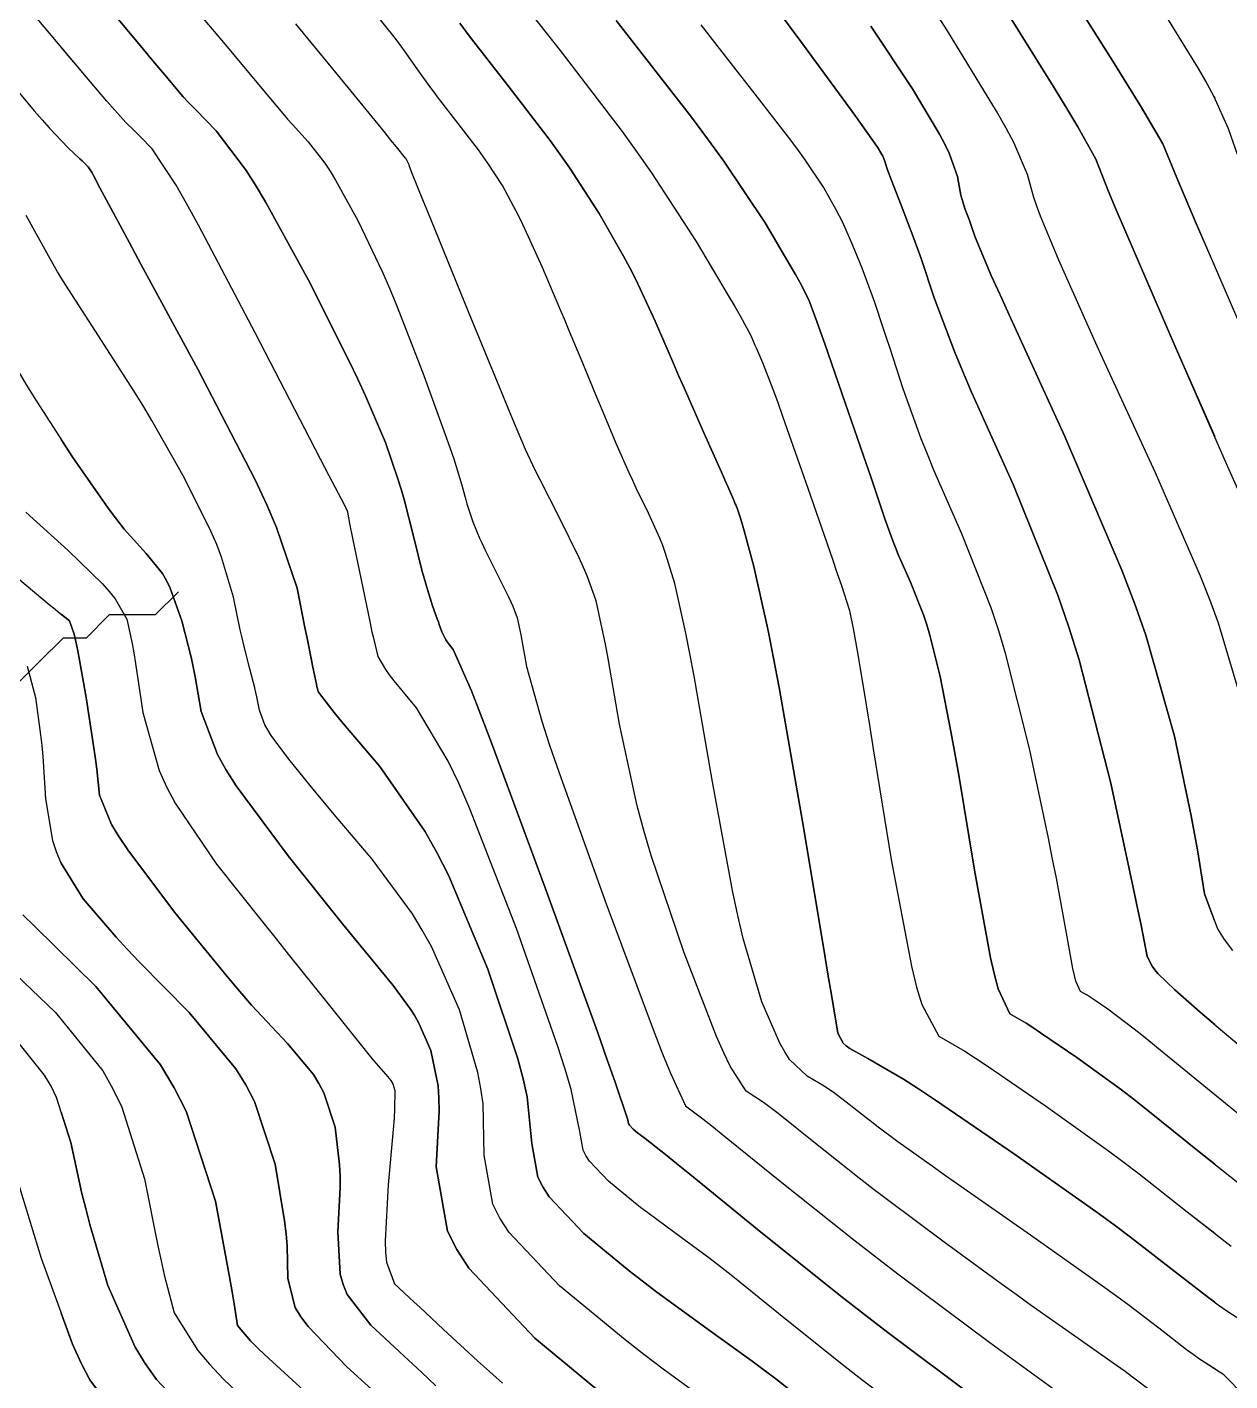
# Model space of a CAD drawing. Header units: metres. Extents: x 837475 to 838479, y 1189012 to 1191015.
# Drawn here: x 837823.4 to 837875.6, y 1189747 to 1189805.7 of the extents above; entities that cross this region are included whole.
import ezdxf

# ---------------------------------------------------------------- set-up
doc = ezdxf.new("R2010")
doc.units = ezdxf.units.M
doc.header["$LTSCALE"] = 0.3
for name, color, linetype in [('COTAS 10', 1, 'Continuous'), ('COTAS INT', 252, 'Continuous'), ('DRENAJE', 5, 'Continuous')]:
    doc.layers.add(name, color=color, linetype=linetype)

msp = doc.modelspace()

# ---------------------------------------------------------------- linework, layer by layer
at = {"layer": 'COTAS 10'}
for points, elevation in [([(837860.357, 1189746.529), (837859.629, 1189747.09), (837858.905, 1189747.653), (837856.325, 1189749.717), (837854.036, 1189751.558), (837853.496, 1189751.982), (837852.996, 1189752.369), (837851.528, 1189753.457), (837850.353, 1189754.313), (837850.039, 1189754.554), (837849.729, 1189754.797), (837848.648, 1189755.686), (837847.818, 1189756.564), (837847.666, 1189756.799), (837847.549, 1189757.031), (837847.406, 1189757.837), (837847.034, 1189759.664), (837846.771, 1189760.538), (837846.439, 1189761.573), (837844.663, 1189766.64), (837842.642, 1189771.823), (837842.155, 1189772.931), (837841.7, 1189773.896), (837840.321, 1189776.199), (837839.355, 1189777.378), (837839.16, 1189777.634), (837838.997, 1189777.86), (837838.67, 1189778.425), (837838.484, 1189779.156), (837838.41, 1189779.488), (837838.326, 1189779.876), (837837.938, 1189781.742), (837837.571, 1189783.549), (837837.442, 1189784.185), (837837.343, 1189784.675), (837837.313, 1189784.764), (837837.299, 1189784.797), (837837.282, 1189784.834), (837837.198, 1189784.996), (837836.544, 1189786.253), (837836.168, 1189786.979), (837835.706, 1189787.869), (837833.335, 1189792.453), (837830.871, 1189797.115), (837830.352, 1189798.056), (837829.903, 1189798.844), (837828.87, 1189800.425), (837828.345, 1189800.96), (837828.217, 1189801.088), (837828.096, 1189801.208), (837827.722, 1189801.57), (837826.9, 1189802.49), (837826.497, 1189802.961), (837826.017, 1189803.526), (837823.653, 1189806.347)], 1760), ([(837842.207, 1189805.864), (837842.614, 1189805.323), (837844.346, 1189803.103), (837846.122, 1189800.784), (837846.557, 1189800.181), (837846.968, 1189799.594), (837848.25, 1189797.619), (837849.302, 1189795.77), (837849.57, 1189795.264), (837849.826, 1189794.76), (837850.664, 1189792.961), (837851.459, 1189791.129), (837851.688, 1189790.605), (837851.921, 1189790.073), (837852.797, 1189788.091), (837853.54, 1189786.417), (837853.69, 1189786.079), (837853.815, 1189785.796), (837854.065, 1189785.227), (837854.145, 1189785.039), (837854.164, 1189784.997), (837854.182, 1189784.958), (837854.232, 1189784.852), (837854.367, 1189784.417), (837854.437, 1189784.17), (837854.522, 1189783.869), (837854.947, 1189782.328), (837855.585, 1189779.478), (837855.804, 1189778.352), (837856.042, 1189777.08), (837857.053, 1189771.272), (837857.977, 1189765.752), (837858.159, 1189764.663), (837858.309, 1189763.764), (837858.585, 1189762.102), (837858.826, 1189761.678), (837858.954, 1189761.56), (837859.108, 1189761.441), (837859.886, 1189761.007), (837861.439, 1189760.106), (837862.082, 1189759.692), (837862.818, 1189759.208), (837866.245, 1189756.866), (837869.765, 1189754.377), (837870.56, 1189753.8), (837871.277, 1189753.272), (837873.216, 1189751.77), (837874.669, 1189750.635), (837875.081, 1189750.338), (837875.495, 1189750.049), (837877.024, 1189749.068)], 1770), ([(837874.923, 1189750.452), (837874.669, 1189750.635), (837873.216, 1189751.77), (837871.277, 1189753.272), (837870.56, 1189753.8), (837869.765, 1189754.377), (837866.245, 1189756.866), (837862.818, 1189759.208), (837862.082, 1189759.692), (837861.439, 1189760.106), (837859.886, 1189761.007), (837859.108, 1189761.441), (837858.954, 1189761.56), (837858.826, 1189761.678), (837858.585, 1189762.102), (837858.309, 1189763.764), (837858.159, 1189764.663), (837857.977, 1189765.752), (837857.053, 1189771.272), (837856.042, 1189777.08), (837855.804, 1189778.352), (837855.585, 1189779.478), (837854.947, 1189782.328), (837854.522, 1189783.869), (837854.437, 1189784.17), (837854.367, 1189784.417), (837854.232, 1189784.852), (837854.182, 1189784.958), (837854.164, 1189784.997), (837854.145, 1189785.039), (837854.065, 1189785.227), (837853.815, 1189785.796), (837853.69, 1189786.079), (837853.54, 1189786.417), (837852.797, 1189788.091), (837851.921, 1189790.073), (837851.688, 1189790.605), (837851.459, 1189791.129), (837850.664, 1189792.961), (837849.826, 1189794.76), (837849.57, 1189795.264), (837849.302, 1189795.77), (837848.25, 1189797.619), (837846.968, 1189799.594), (837846.557, 1189800.181), (837846.122, 1189800.784), (837844.346, 1189803.103), (837842.614, 1189805.323), (837842.207, 1189805.864)], 1770), ([(837874.923, 1189766.937), (837874.479, 1189768.141), (837874.181, 1189770.044), (837874.051, 1189770.746), (837873.9, 1189771.524), (837873.183, 1189774.969), (837871.936, 1189779.357), (837871.451, 1189780.731), (837870.905, 1189782.173), (837868.427, 1189787.955), (837866.083, 1189793.07), (837865.621, 1189794.092), (837865.239, 1189794.943), (837864.538, 1189796.594), (837864.367, 1189797.104), (837864.32, 1189797.237), (837864.274, 1189797.366), (837864.109, 1189797.799), (837863.959, 1189798.266), (837863.922, 1189798.416), (837863.886, 1189798.574), (837863.773, 1189799.221), (837863.413, 1189800.232), (837863.221, 1189800.621), (837862.989, 1189801.057), (837861.822, 1189803.023), (837860.021, 1189805.735)], 1780), ([(837860.021, 1189805.735), (837861.822, 1189803.023), (837862.989, 1189801.057), (837863.221, 1189800.621), (837863.413, 1189800.232), (837863.773, 1189799.221), (837863.886, 1189798.574), (837863.922, 1189798.416), (837863.959, 1189798.266), (837864.109, 1189797.799), (837864.274, 1189797.366), (837864.32, 1189797.237), (837864.367, 1189797.104), (837864.538, 1189796.594), (837865.239, 1189794.943), (837865.621, 1189794.092), (837866.083, 1189793.07), (837868.427, 1189787.955), (837870.905, 1189782.173), (837871.451, 1189780.731), (837871.936, 1189779.357), (837873.183, 1189774.969), (837873.9, 1189771.524), (837874.051, 1189770.746), (837874.181, 1189770.044), (837874.479, 1189768.141), (837875.039, 1189766.624), (837875.334, 1189766.166), (837875.69, 1189765.691)], 1780), ([(837860.357, 1189746.529), (837859.629, 1189747.09), (837858.905, 1189747.653), (837856.325, 1189749.717), (837854.036, 1189751.558), (837853.496, 1189751.982), (837852.996, 1189752.369), (837851.528, 1189753.457), (837850.353, 1189754.313), (837850.039, 1189754.554), (837849.729, 1189754.797), (837848.648, 1189755.686), (837847.818, 1189756.564), (837847.666, 1189756.799), (837847.549, 1189757.031), (837847.406, 1189757.837), (837847.034, 1189759.664), (837846.771, 1189760.538), (837846.439, 1189761.573), (837844.663, 1189766.64), (837842.642, 1189771.823), (837842.155, 1189772.931), (837841.7, 1189773.896), (837840.321, 1189776.199), (837839.355, 1189777.378), (837839.16, 1189777.634), (837838.997, 1189777.86), (837838.67, 1189778.425), (837838.484, 1189779.156), (837838.41, 1189779.488), (837838.326, 1189779.876), (837837.938, 1189781.742), (837837.571, 1189783.549), (837837.442, 1189784.185), (837837.343, 1189784.675), (837837.313, 1189784.764), (837837.299, 1189784.797), (837837.282, 1189784.834), (837837.198, 1189784.996), (837836.544, 1189786.253), (837836.168, 1189786.979), (837835.706, 1189787.869), (837833.335, 1189792.453), (837830.871, 1189797.115), (837830.352, 1189798.056), (837829.903, 1189798.844), (837828.87, 1189800.425), (837828.345, 1189800.96), (837828.217, 1189801.088), (837828.096, 1189801.208), (837827.722, 1189801.57), (837826.9, 1189802.49), (837826.497, 1189802.961), (837826.017, 1189803.526), (837824.923, 1189804.831)], 1760), ([(837823.13, 1189781.749), (837824.405, 1189780.683), (837824.66, 1189780.472), (837824.873, 1189780.297), (837825.291, 1189779.966), (837825.487, 1189779.399), (837825.56, 1189779.074), (837825.641, 1189778.678), (837826.003, 1189776.643), (837826.345, 1189774.469), (837826.413, 1189773.984), (837826.47, 1189773.551), (837826.58, 1189772.411), (837827.1, 1189771.144), (837827.416, 1189770.631), (837827.806, 1189770.047), (837829.833, 1189767.351), (837832.113, 1189764.559), (837832.662, 1189763.914), (837833.176, 1189763.325), (837834.732, 1189761.661), (837835.854, 1189760.312), (837836.094, 1189759.922), (837836.302, 1189759.524), (837836.796, 1189758.027), (837836.993, 1189756.393), (837837.014, 1189755.909), (837837.02, 1189755.412), (837836.919, 1189753.502), (837837.018, 1189751.664), (837837.149, 1189751.212), (837837.327, 1189750.785), (837838.343, 1189749.445), (837839.981, 1189747.941), (837840.549, 1189747.41), (837841.168, 1189746.829)], 1750), ([(837841.168, 1189746.829), (837840.549, 1189747.41), (837839.981, 1189747.941), (837838.343, 1189749.445), (837837.327, 1189750.785), (837837.149, 1189751.212), (837837.018, 1189751.664), (837836.919, 1189753.502), (837837.02, 1189755.412), (837837.014, 1189755.909), (837836.993, 1189756.393), (837836.796, 1189758.027), (837836.302, 1189759.524), (837836.094, 1189759.922), (837835.854, 1189760.312), (837834.732, 1189761.661), (837833.176, 1189763.325), (837832.662, 1189763.914), (837832.113, 1189764.559), (837829.833, 1189767.351), (837827.806, 1189770.047), (837827.416, 1189770.631), (837827.1, 1189771.144), (837826.58, 1189772.411), (837826.47, 1189773.551), (837826.413, 1189773.984), (837826.345, 1189774.469), (837826.003, 1189776.643), (837825.641, 1189778.678), (837825.56, 1189779.074), (837825.487, 1189779.399), (837825.291, 1189779.966), (837824.923, 1189780.257)], 1750), ([(837822.946, 1189756.001), (837824.06, 1189752.355), (837825.414, 1189748.629), (837825.791, 1189747.812), (837826.169, 1189747.088), (837827.545, 1189745.249)], 1740), ([(837827.545, 1189745.249), (837826.169, 1189747.088), (837825.791, 1189747.812), (837825.414, 1189748.629), (837824.923, 1189749.979)], 1740)]:
    msp.add_lwpolyline(points, dxfattribs=dict(at, elevation=elevation))
at = {"layer": 'COTAS INT'}
for points, elevation in [([(837874.923, 1189795.343), (837874.083, 1189797.285), (837873.64, 1189798.319), (837873.28, 1189799.164), (837872.673, 1189800.644), (837871.751, 1189802.219), (837871.192, 1189803.123), (837870.503, 1189804.23), (837866.917, 1189809.919)], 1786), ([(837866.917, 1189809.919), (837870.503, 1189804.23), (837871.192, 1189803.123), (837871.751, 1189802.219), (837872.673, 1189800.644), (837873.28, 1189799.164), (837873.64, 1189798.319), (837874.083, 1189797.285), (837876.378, 1189791.981)], 1786), ([(837874.923, 1189780.304), (837874.722, 1189780.848), (837874.305, 1189781.904), (837872.352, 1189786.384), (837870.308, 1189790.839), (837869.835, 1189791.879), (837869.402, 1189792.836), (837868.173, 1189795.594), (837867.376, 1189797.511), (837867.215, 1189797.938), (837867.081, 1189798.319), (837866.81, 1189799.319), (837866.217, 1189800.703), (837865.878, 1189801.325), (837865.464, 1189802.052), (837863.341, 1189805.542), (837860.812, 1189809.467)], 1782), ([(837875.943, 1189777.006), (837875.084, 1189779.87), (837874.722, 1189780.848), (837874.305, 1189781.904), (837872.352, 1189786.384), (837870.308, 1189790.839), (837869.835, 1189791.879), (837869.402, 1189792.836), (837868.173, 1189795.594), (837867.376, 1189797.511), (837867.215, 1189797.938), (837867.081, 1189798.319), (837866.81, 1189799.319), (837866.217, 1189800.703), (837865.878, 1189801.325), (837865.464, 1189802.052), (837863.341, 1189805.542), (837860.812, 1189809.467)], 1782), ([(837825.077, 1189808.822), (837828.284, 1189804.975), (837828.899, 1189804.238), (837829.397, 1189803.642), (837830.212, 1189802.674), (837830.459, 1189802.422), (837830.6, 1189802.278), (837830.771, 1189802.102), (837831.648, 1189801.2), (837832.918, 1189799.532), (837833.336, 1189798.873), (837833.783, 1189798.129), (837835.639, 1189794.731), (837837.396, 1189791.248), (837837.781, 1189790.449), (837838.121, 1189789.723), (837838.984, 1189787.7), (837839.522, 1189786.124), (837839.659, 1189785.68), (837839.79, 1189785.231), (837840.217, 1189783.583), (837840.578, 1189782.111), (837840.668, 1189781.775), (837840.753, 1189781.469), (837841.021, 1189780.622), (837841.228, 1189780.055), (837841.274, 1189779.927), (837841.315, 1189779.81), (837841.425, 1189779.492), (837841.547, 1189779.231), (837841.597, 1189779.151), (837841.653, 1189779.067), (837841.913, 1189778.733), (837842.709, 1189776.932), (837843.104, 1189775.923), (837843.574, 1189774.692), (837845.901, 1189768.403), (837848.166, 1189762.156), (837848.597, 1189760.952), (837848.942, 1189759.975), (837849.483, 1189758.346), (837849.509, 1189758.197), (837849.531, 1189758.155), (837849.558, 1189758.112), (837849.711, 1189757.951), (837849.909, 1189757.787), (837849.966, 1189757.743), (837850.024, 1189757.698), (837850.24, 1189757.541), (837851.119, 1189756.843), (837851.596, 1189756.458), (837852.173, 1189755.99), (837855.098, 1189753.606), (837858.721, 1189750.709), (837859.737, 1189749.918), (837860.76, 1189749.131), (837864.503, 1189746.326)], 1762), ([(837864.503, 1189746.326), (837860.76, 1189749.131), (837859.737, 1189749.918), (837858.721, 1189750.709), (837855.098, 1189753.606), (837852.173, 1189755.99), (837851.596, 1189756.458), (837851.119, 1189756.843), (837850.24, 1189757.541), (837850.024, 1189757.698), (837849.966, 1189757.743), (837849.909, 1189757.787), (837849.711, 1189757.951), (837849.558, 1189758.112), (837849.531, 1189758.155), (837849.509, 1189758.197), (837849.483, 1189758.346), (837848.942, 1189759.975), (837848.597, 1189760.952), (837848.166, 1189762.156), (837845.901, 1189768.403), (837843.574, 1189774.692), (837843.104, 1189775.923), (837842.709, 1189776.932), (837841.913, 1189778.733), (837841.653, 1189779.067), (837841.597, 1189779.151), (837841.547, 1189779.231), (837841.425, 1189779.492), (837841.315, 1189779.81), (837841.274, 1189779.927), (837841.228, 1189780.055), (837841.021, 1189780.622), (837840.753, 1189781.469), (837840.668, 1189781.775), (837840.578, 1189782.111), (837840.217, 1189783.583), (837839.79, 1189785.231), (837839.659, 1189785.68), (837839.522, 1189786.124), (837838.984, 1189787.7), (837838.121, 1189789.723), (837837.781, 1189790.449), (837837.396, 1189791.248), (837835.639, 1189794.731), (837833.783, 1189798.129), (837833.336, 1189798.873), (837832.918, 1189799.532), (837831.648, 1189801.2), (837830.771, 1189802.102), (837830.6, 1189802.278), (837830.459, 1189802.422), (837830.212, 1189802.674), (837829.397, 1189803.642), (837828.899, 1189804.238), (837828.284, 1189804.975), (837825.077, 1189808.822)], 1762), ([(837874.923, 1189762.481), (837874.674, 1189762.692), (837874.293, 1189763.017), (837873.189, 1189763.981), (837872.464, 1189764.69), (837872.323, 1189764.855), (837872.207, 1189765.005), (837872.001, 1189765.433), (837871.735, 1189766.788), (837871.581, 1189767.523), (837871.393, 1189768.414), (837870.423, 1189772.932), (837869.048, 1189778.281), (837868.603, 1189779.696), (837868.131, 1189781.082), (837866.198, 1189785.851), (837864.386, 1189789.884), (837863.991, 1189790.807), (837863.642, 1189791.645), (837862.765, 1189793.974), (837862.197, 1189795.672), (837862.042, 1189796.113), (837861.888, 1189796.541), (837861.34, 1189797.984), (837860.902, 1189799.1), (837860.817, 1189799.324), (837860.748, 1189799.509), (837860.629, 1189799.87), (837860.569, 1189800.039), (837860.537, 1189800.103), (837860.498, 1189800.176), (837860.304, 1189800.504), (837859.649, 1189801.434), (837859.321, 1189801.887), (837858.929, 1189802.424), (837856.981, 1189805.069), (837854.667, 1189808.194)], 1778), ([(837854.667, 1189808.194), (837856.981, 1189805.069), (837858.929, 1189802.424), (837859.321, 1189801.887), (837859.649, 1189801.434), (837860.304, 1189800.504), (837860.498, 1189800.176), (837860.537, 1189800.103), (837860.569, 1189800.039), (837860.629, 1189799.87), (837860.748, 1189799.509), (837860.817, 1189799.324), (837860.902, 1189799.1), (837861.34, 1189797.984), (837861.888, 1189796.541), (837862.042, 1189796.113), (837862.197, 1189795.672), (837862.765, 1189793.974), (837863.642, 1189791.645), (837863.991, 1189790.807), (837864.386, 1189789.884), (837866.198, 1189785.851), (837868.131, 1189781.082), (837868.603, 1189779.696), (837869.048, 1189778.281), (837870.423, 1189772.932), (837871.393, 1189768.414), (837871.581, 1189767.523), (837871.735, 1189766.788), (837872.001, 1189765.433), (837872.207, 1189765.005), (837872.323, 1189764.855), (837872.464, 1189764.69), (837873.189, 1189763.981), (837874.293, 1189763.017), (837874.674, 1189762.692), (837875.088, 1189762.341), (837876.852, 1189760.867)], 1778), ([(837875.999, 1189785.517), (837875.499, 1189786.65), (837873.214, 1189791.864), (837871.066, 1189796.816), (837870.652, 1189797.784), (837870.318, 1189798.576), (837869.766, 1189799.982), (837868.991, 1189801.382), (837868.515, 1189802.171), (837867.927, 1189803.134), (837864.859, 1189808.061)], 1784), ([(837864.859, 1189808.061), (837867.927, 1189803.134), (837868.515, 1189802.171), (837868.991, 1189801.382), (837869.766, 1189799.982), (837870.318, 1189798.576), (837870.652, 1189797.784), (837871.066, 1189796.816), (837873.214, 1189791.864), (837874.923, 1189787.963)], 1784), ([(837844.124, 1189807.761), (837846.557, 1189804.683), (837849.237, 1189801.182), (837849.894, 1189800.272), (837850.515, 1189799.388), (837852.448, 1189796.407), (837853.841, 1189794.07), (837854.121, 1189793.592), (837854.355, 1189793.186), (837854.818, 1189792.33), (837854.996, 1189791.922), (837855.05, 1189791.799), (837855.106, 1189791.671), (837855.326, 1189791.173), (837855.769, 1189790.016), (837855.966, 1189789.473), (837856.194, 1189788.834), (837857.286, 1189785.721), (837858.351, 1189782.639), (837858.563, 1189782.018), (837858.74, 1189781.499), (837859.077, 1189780.463), (837859.199, 1189779.922), (837859.24, 1189779.714), (837859.284, 1189779.48), (837859.469, 1189778.426), (837859.813, 1189776.335), (837859.958, 1189775.448), (837860.124, 1189774.427), (837860.903, 1189769.626), (837861.778, 1189765.002), (837862.005, 1189764.092), (837862.225, 1189763.343), (837862.961, 1189761.977), (837864.093, 1189761.32), (837864.562, 1189761.019), (837865.098, 1189760.666), (837867.595, 1189758.959), (837870.323, 1189757.011), (837871.004, 1189756.506), (837871.654, 1189756.016), (837873.735, 1189754.368), (837875.638, 1189752.881)], 1772), ([(837844.124, 1189807.761), (837846.557, 1189804.683), (837849.237, 1189801.182), (837849.894, 1189800.272), (837850.515, 1189799.388), (837852.448, 1189796.407), (837853.841, 1189794.07), (837854.121, 1189793.592), (837854.355, 1189793.186), (837854.818, 1189792.33), (837854.996, 1189791.922), (837855.05, 1189791.799), (837855.106, 1189791.671), (837855.326, 1189791.173), (837855.769, 1189790.016), (837855.966, 1189789.473), (837856.194, 1189788.834), (837857.286, 1189785.721), (837858.351, 1189782.639), (837858.563, 1189782.018), (837858.74, 1189781.499), (837859.077, 1189780.463), (837859.199, 1189779.922), (837859.24, 1189779.714), (837859.284, 1189779.48), (837859.469, 1189778.426), (837859.813, 1189776.335), (837859.958, 1189775.448), (837860.124, 1189774.427), (837860.903, 1189769.626), (837861.778, 1189765.002), (837862.005, 1189764.092), (837862.225, 1189763.343), (837862.961, 1189761.977), (837864.093, 1189761.32), (837864.562, 1189761.019), (837865.098, 1189760.666), (837867.595, 1189758.959), (837870.323, 1189757.011), (837871.004, 1189756.506), (837871.654, 1189756.016), (837873.735, 1189754.368), (837874.923, 1189753.439)], 1772), ([(837872.379, 1189806.9), (837874.209, 1189803.908), (837874.578, 1189803.262), (837874.887, 1189802.695), (837875.504, 1189801.305), (837876.008, 1189799.859)], 1788), ([(837872.379, 1189806.9), (837874.209, 1189803.908), (837874.578, 1189803.262), (837874.887, 1189802.695), (837874.923, 1189802.613)], 1788), ([(837830.819, 1189806.381), (837831.553, 1189805.516), (837832.191, 1189804.762), (837833.696, 1189802.958), (837834.527, 1189801.956), (837834.741, 1189801.709), (837834.948, 1189801.474), (837835.635, 1189800.731), (837836.355, 1189799.806), (837836.581, 1189799.457), (837836.82, 1189799.067), (837837.782, 1189797.32), (837838.847, 1189795.084), (837839.151, 1189794.385), (837839.459, 1189793.652), (837840.604, 1189790.716), (837841.575, 1189788.047), (837841.773, 1189787.481), (837841.941, 1189786.991), (837842.292, 1189785.85), (837842.457, 1189785.211), (837842.508, 1189785.038), (837842.56, 1189784.866), (837842.766, 1189784.26), (837843.06, 1189783.554), (837843.168, 1189783.319), (837843.286, 1189783.067), (837843.81, 1189782.017), (837844.309, 1189781.016), (837844.413, 1189780.797), (837844.501, 1189780.601), (837844.692, 1189780.102), (837844.809, 1189779.574), (837844.85, 1189779.36), (837844.895, 1189779.117), (837845.09, 1189777.996), (837845.754, 1189775.62), (837846.094, 1189774.587), (837846.503, 1189773.39), (837848.546, 1189767.709), (837850.588, 1189762.264), (837850.995, 1189761.215), (837851.334, 1189760.365), (837851.99, 1189758.956), (837852.734, 1189758.396), (837853.129, 1189758.083), (837853.606, 1189757.701), (837856.011, 1189755.748), (837859.206, 1189753.208), (837860.181, 1189752.455), (837861.195, 1189751.681), (837865.183, 1189748.707), (837868.667, 1189746.153)], 1764), ([(837830.819, 1189806.381), (837831.553, 1189805.516), (837832.191, 1189804.762), (837833.696, 1189802.958), (837834.527, 1189801.956), (837834.741, 1189801.709), (837834.948, 1189801.474), (837835.635, 1189800.731), (837836.355, 1189799.806), (837836.581, 1189799.457), (837836.82, 1189799.067), (837837.782, 1189797.32), (837838.847, 1189795.084), (837839.151, 1189794.385), (837839.459, 1189793.652), (837840.604, 1189790.716), (837841.575, 1189788.047), (837841.773, 1189787.481), (837841.941, 1189786.991), (837842.292, 1189785.85), (837842.457, 1189785.211), (837842.508, 1189785.038), (837842.56, 1189784.866), (837842.766, 1189784.26), (837843.06, 1189783.554), (837843.168, 1189783.319), (837843.286, 1189783.067), (837843.81, 1189782.017), (837844.309, 1189781.016), (837844.413, 1189780.797), (837844.501, 1189780.601), (837844.692, 1189780.102), (837844.809, 1189779.574), (837844.85, 1189779.36), (837844.895, 1189779.117), (837845.09, 1189777.996), (837845.754, 1189775.62), (837846.094, 1189774.587), (837846.503, 1189773.39), (837848.546, 1189767.709), (837850.588, 1189762.264), (837850.995, 1189761.215), (837851.334, 1189760.365), (837851.99, 1189758.956), (837852.734, 1189758.396), (837853.129, 1189758.083), (837853.606, 1189757.701), (837856.011, 1189755.748), (837859.206, 1189753.208), (837860.181, 1189752.455), (837861.195, 1189751.681), (837865.183, 1189748.707), (837868.667, 1189746.153)], 1764), ([(837874.923, 1189747.565), (837874.271, 1189747.984), (837873.984, 1189748.184), (837873.701, 1189748.389), (837872.697, 1189749.173), (837871.214, 1189750.31), (837870.628, 1189750.738), (837869.966, 1189751.215), (837866.942, 1189753.347), (837863.919, 1189755.458), (837863.258, 1189755.923), (837862.673, 1189756.336), (837861.196, 1189757.394), (837860.276, 1189758.08), (837860.042, 1189758.259), (837859.817, 1189758.433), (837859.08, 1189759.019), (837858.387, 1189759.542), (837858.19, 1189759.676), (837857.991, 1189759.806), (837857.255, 1189760.235), (837856.498, 1189760.971), (837856.286, 1189761.294), (837856.073, 1189761.67), (837855.295, 1189763.456), (837854.49, 1189766.212), (837854.259, 1189767.198), (837854.025, 1189768.281), (837853.152, 1189772.998), (837852.358, 1189777.569), (837852.175, 1189778.559), (837852.006, 1189779.431), (837851.528, 1189781.586), (837851.123, 1189782.893), (837851.001, 1189783.23), (837850.874, 1189783.556), (837850.379, 1189784.643), (837849.847, 1189785.724), (837849.696, 1189786.046), (837849.544, 1189786.378), (837848.983, 1189787.659), (837848.414, 1189789.01), (837848.257, 1189789.386), (837848.1, 1189789.763), (837847.534, 1189791.133), (837846.921, 1189792.606), (837846.735, 1189793.047), (837846.542, 1189793.504), (837845.783, 1189795.276), (837845.028, 1189796.958), (837844.836, 1189797.357), (837844.652, 1189797.728), (837844.051, 1189798.831), (837843.422, 1189799.801), (837843.22, 1189800.089), (837843.006, 1189800.385), (837842.134, 1189801.524), (837841.284, 1189802.614), (837841.084, 1189802.88), (837840.899, 1189803.129), (837840.36, 1189803.898), (837839.811, 1189804.675), (837839.62, 1189804.929), (837839.413, 1189805.201), (837838.525, 1189806.321)], 1768), ([(837876.226, 1189746.378), (837875.326, 1189747.307), (837874.271, 1189747.984), (837873.984, 1189748.184), (837873.701, 1189748.389), (837872.697, 1189749.173), (837871.214, 1189750.31), (837870.628, 1189750.738), (837869.966, 1189751.215), (837866.942, 1189753.347), (837863.919, 1189755.458), (837863.258, 1189755.923), (837862.673, 1189756.336), (837861.196, 1189757.394), (837860.276, 1189758.08), (837860.042, 1189758.259), (837859.817, 1189758.433), (837859.08, 1189759.019), (837858.387, 1189759.542), (837858.19, 1189759.676), (837857.991, 1189759.806), (837857.255, 1189760.235), (837856.498, 1189760.971), (837856.286, 1189761.294), (837856.073, 1189761.67), (837855.295, 1189763.456), (837854.49, 1189766.212), (837854.259, 1189767.198), (837854.025, 1189768.281), (837853.152, 1189772.998), (837852.358, 1189777.569), (837852.175, 1189778.559), (837852.006, 1189779.431), (837851.528, 1189781.586), (837851.123, 1189782.893), (837851.001, 1189783.23), (837850.874, 1189783.556), (837850.379, 1189784.643), (837849.847, 1189785.724), (837849.696, 1189786.046), (837849.544, 1189786.378), (837848.983, 1189787.659), (837848.414, 1189789.01), (837848.257, 1189789.386), (837848.1, 1189789.763), (837847.534, 1189791.133), (837846.921, 1189792.606), (837846.735, 1189793.047), (837846.542, 1189793.504), (837845.783, 1189795.276), (837845.028, 1189796.958), (837844.836, 1189797.357), (837844.652, 1189797.728), (837844.051, 1189798.831), (837843.422, 1189799.801), (837843.22, 1189800.089), (837843.006, 1189800.385), (837842.134, 1189801.524), (837841.284, 1189802.614), (837841.084, 1189802.88), (837840.899, 1189803.129), (837840.36, 1189803.898), (837839.811, 1189804.675), (837839.62, 1189804.929), (837839.413, 1189805.201), (837838.525, 1189806.321)], 1768), ([(837872.178, 1189746.575), (837871.36, 1189747.202), (837871.037, 1189747.439), (837870.672, 1189747.702), (837869.004, 1189748.877), (837866.931, 1189750.34), (837866.311, 1189750.784), (837865.67, 1189751.245), (837863.19, 1189753.05), (837860.735, 1189754.881), (837860.111, 1189755.357), (837859.512, 1189755.82), (837857.545, 1189757.384), (837855.997, 1189758.622), (837855.66, 1189758.88), (837855.363, 1189759.101), (837854.622, 1189759.595), (837853.916, 1189760.668), (837853.64, 1189761.255), (837853.33, 1189761.967), (837851.921, 1189765.583), (837850.497, 1189769.801), (837850.177, 1189770.893), (837849.889, 1189771.951), (837849.121, 1189775.497), (837848.627, 1189778.343), (837848.512, 1189778.96), (837848.408, 1189779.502), (837848.11, 1189780.844), (837847.725, 1189781.916), (837847.565, 1189782.289), (837847.381, 1189782.695), (837846.526, 1189784.434), (837845.687, 1189786.076), (837845.514, 1189786.42), (837845.366, 1189786.717), (837845.047, 1189787.389), (837844.576, 1189788.524), (837844.334, 1189789.113), (837844.042, 1189789.821), (837842.584, 1189793.368), (837841.129, 1189796.916), (837840.84, 1189797.625), (837840.6, 1189798.214), (837840.143, 1189799.355), (837840.027, 1189799.663), (837840.002, 1189799.727), (837839.98, 1189799.783), (837839.925, 1189799.909), (837839.892, 1189799.968), (837839.884, 1189799.982), (837839.877, 1189799.993), (837839.852, 1189800.025), (837839.458, 1189800.508), (837839.218, 1189800.804), (837838.92, 1189801.171), (837837.369, 1189803.086), (837835.102, 1189805.836)], 1766), ([(837872.178, 1189746.575), (837871.36, 1189747.202), (837871.037, 1189747.439), (837870.672, 1189747.702), (837869.004, 1189748.877), (837866.931, 1189750.34), (837866.311, 1189750.784), (837865.67, 1189751.245), (837863.19, 1189753.05), (837860.735, 1189754.881), (837860.111, 1189755.357), (837859.512, 1189755.82), (837857.545, 1189757.384), (837855.997, 1189758.622), (837855.66, 1189758.88), (837855.363, 1189759.101), (837854.622, 1189759.595), (837853.916, 1189760.668), (837853.64, 1189761.255), (837853.33, 1189761.967), (837851.921, 1189765.583), (837850.497, 1189769.801), (837850.177, 1189770.893), (837849.889, 1189771.951), (837849.121, 1189775.497), (837848.627, 1189778.343), (837848.512, 1189778.96), (837848.408, 1189779.502), (837848.11, 1189780.844), (837847.725, 1189781.916), (837847.565, 1189782.289), (837847.381, 1189782.695), (837846.526, 1189784.434), (837845.687, 1189786.076), (837845.514, 1189786.42), (837845.366, 1189786.717), (837845.047, 1189787.389), (837844.576, 1189788.524), (837844.334, 1189789.113), (837844.042, 1189789.821), (837842.584, 1189793.368), (837841.129, 1189796.916), (837840.84, 1189797.625), (837840.6, 1189798.214), (837840.143, 1189799.355), (837840.027, 1189799.663), (837840.002, 1189799.727), (837839.98, 1189799.783), (837839.925, 1189799.909), (837839.892, 1189799.968), (837839.884, 1189799.982), (837839.877, 1189799.993), (837839.852, 1189800.025), (837839.458, 1189800.508), (837839.218, 1189800.804), (837838.92, 1189801.171), (837837.369, 1189803.086), (837835.102, 1189805.836)], 1766), ([(837874.923, 1189756.431), (837874.253, 1189756.965), (837872.031, 1189758.759), (837871.449, 1189759.212), (837870.88, 1189759.645), (837868.945, 1189761.052), (837867.378, 1189762.123), (837867.042, 1189762.345), (837866.747, 1189762.534), (837866.037, 1189762.946), (837865.54, 1189764.021), (837865.38, 1189764.628), (837865.21, 1189765.369), (837864.516, 1189769.161), (837863.827, 1189773.289), (837863.66, 1189774.241), (837863.503, 1189775.11), (837863.023, 1189777.56), (837862.575, 1189779.349), (837862.439, 1189779.8), (837862.297, 1189780.234), (837861.739, 1189781.642), (837861.207, 1189782.846), (837861.081, 1189783.15), (837860.965, 1189783.443), (837860.623, 1189784.394), (837860.189, 1189785.695), (837860.015, 1189786.207), (837859.818, 1189786.785), (837858.911, 1189789.423), (837858.025, 1189791.973), (837857.84, 1189792.497), (837857.683, 1189792.94), (837857.335, 1189793.881), (837856.937, 1189794.65), (837856.748, 1189794.984), (837856.525, 1189795.372), (837855.433, 1189797.211), (837853.645, 1189799.886), (837852.982, 1189800.801), (837852.246, 1189801.79), (837848.984, 1189805.992)], 1774), ([(837848.984, 1189805.992), (837852.246, 1189801.79), (837852.982, 1189800.801), (837853.645, 1189799.886), (837855.433, 1189797.211), (837856.525, 1189795.372), (837856.748, 1189794.984), (837856.937, 1189794.65), (837857.335, 1189793.881), (837857.683, 1189792.94), (837857.84, 1189792.497), (837858.025, 1189791.973), (837858.911, 1189789.423), (837859.818, 1189786.785), (837860.015, 1189786.207), (837860.189, 1189785.695), (837860.623, 1189784.394), (837860.965, 1189783.443), (837861.081, 1189783.15), (837861.207, 1189782.846), (837861.739, 1189781.642), (837862.297, 1189780.234), (837862.439, 1189779.8), (837862.575, 1189779.349), (837863.023, 1189777.56), (837863.503, 1189775.11), (837863.66, 1189774.241), (837863.827, 1189773.289), (837864.516, 1189769.161), (837865.21, 1189765.369), (837865.38, 1189764.628), (837865.54, 1189764.021), (837866.037, 1189762.946), (837866.747, 1189762.534), (837867.042, 1189762.345), (837867.378, 1189762.123), (837868.945, 1189761.052), (837870.88, 1189759.645), (837871.449, 1189759.212), (837872.031, 1189758.759), (837874.253, 1189756.965), (837876.412, 1189755.245)], 1774), ([(837874.923, 1189759.44), (837874.772, 1189759.563), (837872.408, 1189761.502), (837871.893, 1189761.917), (837871.437, 1189762.279), (837870.295, 1189763.146), (837869.658, 1189763.581), (837869.521, 1189763.671), (837869.402, 1189763.748), (837869.113, 1189763.916), (837868.911, 1189764.353), (837868.846, 1189764.599), (837868.777, 1189764.901), (837868.495, 1189766.442), (837868.063, 1189768.822), (837867.899, 1189769.651), (837867.717, 1189770.555), (837866.899, 1189774.433), (837865.876, 1189778.513), (837865.565, 1189779.545), (837865.241, 1189780.533), (837863.968, 1189783.746), (837862.755, 1189786.494), (837862.468, 1189787.19), (837862.202, 1189787.856), (837861.421, 1189790.028), (837860.841, 1189791.809), (837860.703, 1189792.229), (837860.574, 1189792.618), (837860.188, 1189793.761), (837859.847, 1189794.712), (837859.746, 1189794.979), (837859.642, 1189795.249), (837859.245, 1189796.24), (837858.798, 1189797.237), (837858.662, 1189797.51), (837858.521, 1189797.783), (837857.97, 1189798.76), (837857.176, 1189799.949), (837856.881, 1189800.356), (837856.554, 1189800.796), (837855.104, 1189802.663), (837853.25, 1189805.037), (837852.669, 1189805.797)], 1776), ([(837877.171, 1189757.617), (837874.772, 1189759.563), (837872.408, 1189761.502), (837871.893, 1189761.917), (837871.437, 1189762.279), (837870.295, 1189763.146), (837869.658, 1189763.581), (837869.521, 1189763.671), (837869.402, 1189763.748), (837869.113, 1189763.916), (837868.911, 1189764.353), (837868.846, 1189764.599), (837868.777, 1189764.901), (837868.495, 1189766.442), (837868.063, 1189768.822), (837867.899, 1189769.651), (837867.717, 1189770.555), (837866.899, 1189774.433), (837865.876, 1189778.513), (837865.565, 1189779.545), (837865.241, 1189780.533), (837863.968, 1189783.746), (837862.755, 1189786.494), (837862.468, 1189787.19), (837862.202, 1189787.856), (837861.421, 1189790.028), (837860.841, 1189791.809), (837860.703, 1189792.229), (837860.574, 1189792.618), (837860.188, 1189793.761), (837859.847, 1189794.712), (837859.746, 1189794.979), (837859.642, 1189795.249), (837859.245, 1189796.24), (837858.798, 1189797.237), (837858.662, 1189797.51), (837858.521, 1189797.783), (837857.97, 1189798.76), (837857.176, 1189799.949), (837856.881, 1189800.356), (837856.554, 1189800.796), (837855.104, 1189802.663), (837853.25, 1189805.037), (837852.669, 1189805.797)], 1776), ([(837822.229, 1189803.873), (837823.751, 1189802.076), (837824.094, 1189801.684), (837824.403, 1189801.337), (837825.232, 1189800.467), (837825.733, 1189799.994), (837825.834, 1189799.898), (837825.919, 1189799.817), (837826.091, 1189799.651), (837826.21, 1189799.469), (837826.262, 1189799.378), (837826.321, 1189799.27), (837826.605, 1189798.734), (837827.46, 1189797.134), (837827.881, 1189796.356), (837828.381, 1189795.432), (837830.85, 1189790.884), (837833.328, 1189786.083), (837833.833, 1189785), (837834.261, 1189784.023), (837835.154, 1189781.385), (837835.49, 1189779.68), (837835.567, 1189779.291), (837835.637, 1189778.939), (837835.832, 1189777.969), (837835.959, 1189777.355), (837835.987, 1189777.228), (837836.012, 1189777.119), (837836.073, 1189776.878), (837836.504, 1189776.312), (837836.762, 1189775.998), (837837.08, 1189775.615), (837838.729, 1189773.665), (837840.691, 1189770.86), (837841.206, 1189769.938), (837841.709, 1189768.954), (837843.424, 1189764.876), (837844.712, 1189760.989), (837844.945, 1189760.125), (837845.125, 1189759.352), (837845.33, 1189757.329), (837845.588, 1189755.864), (837845.802, 1189755.443), (837846.077, 1189755.017), (837847.584, 1189753.422), (837849.548, 1189751.806), (837850.111, 1189751.366), (837850.682, 1189750.928), (837852.815, 1189749.373), (837854.873, 1189747.896), (837855.396, 1189747.507), (837855.899, 1189747.127), (837857.551, 1189745.827)], 1758), ([(837857.551, 1189745.827), (837855.899, 1189747.127), (837855.396, 1189747.507), (837854.873, 1189747.896), (837852.815, 1189749.373), (837850.682, 1189750.928), (837850.111, 1189751.366), (837849.548, 1189751.806), (837847.584, 1189753.422), (837846.077, 1189755.017), (837845.802, 1189755.443), (837845.588, 1189755.864), (837845.33, 1189757.329), (837845.125, 1189759.352), (837844.945, 1189760.125), (837844.712, 1189760.989), (837843.424, 1189764.876), (837841.709, 1189768.954), (837841.206, 1189769.938), (837840.691, 1189770.86), (837838.729, 1189773.665), (837837.08, 1189775.615), (837836.762, 1189775.998), (837836.504, 1189776.312), (837836.073, 1189776.878), (837836.012, 1189777.119), (837835.987, 1189777.228), (837835.959, 1189777.355), (837835.832, 1189777.969), (837835.637, 1189778.939), (837835.567, 1189779.291), (837835.49, 1189779.68), (837835.154, 1189781.385), (837834.261, 1189784.023), (837833.833, 1189785), (837833.328, 1189786.083), (837830.85, 1189790.884), (837828.381, 1189795.432), (837827.881, 1189796.356), (837827.46, 1189797.134), (837826.605, 1189798.734), (837826.321, 1189799.27), (837826.262, 1189799.378), (837826.21, 1189799.469), (837826.091, 1189799.651), (837825.919, 1189799.817), (837825.834, 1189799.898), (837825.733, 1189799.994), (837825.232, 1189800.467), (837824.923, 1189800.791)], 1758), ([(837854.103, 1189745.289), (837851.012, 1189747.543), (837850.183, 1189748.177), (837849.367, 1189748.816), (837846.521, 1189751.158), (837844.336, 1189753.469), (837843.938, 1189754.088), (837843.628, 1189754.697), (837843.254, 1189756.821), (837843.216, 1189759.041), (837843.12, 1189759.711), (837842.985, 1189760.405), (837842.186, 1189763.113), (837840.971, 1189765.856), (837840.575, 1189766.573), (837840.152, 1189767.271), (837838.409, 1189769.638), (837836.689, 1189771.671), (837836.281, 1189772.158), (837835.903, 1189772.612), (837834.785, 1189773.981), (837834.028, 1189775.008), (837833.877, 1189775.247), (837833.752, 1189775.467), (837833.514, 1189776.096), (837833.407, 1189776.675), (837833.365, 1189776.863), (837833.318, 1189777.063), (837833.101, 1189777.886), (837832.838, 1189778.913), (837832.762, 1189779.241), (837832.684, 1189779.589), (837832.391, 1189781.004), (837831.88, 1189782.735), (837831.664, 1189783.282), (837831.417, 1189783.858), (837830.259, 1189786.18), (837828.858, 1189788.651), (837828.457, 1189789.32), (837828.051, 1189789.983), (837826.54, 1189792.323), (837825.119, 1189794.521), (837824.77, 1189795.094), (837824.44, 1189795.652), (837823.41, 1189797.54)], 1756), ([(837854.103, 1189745.289), (837851.012, 1189747.543), (837850.183, 1189748.177), (837849.367, 1189748.816), (837846.521, 1189751.158), (837844.336, 1189753.469), (837843.938, 1189754.088), (837843.628, 1189754.697), (837843.254, 1189756.821), (837843.216, 1189759.041), (837843.12, 1189759.711), (837842.985, 1189760.405), (837842.186, 1189763.113), (837840.971, 1189765.856), (837840.575, 1189766.573), (837840.152, 1189767.271), (837838.409, 1189769.638), (837836.689, 1189771.671), (837836.281, 1189772.158), (837835.903, 1189772.612), (837834.785, 1189773.981), (837834.028, 1189775.008), (837833.877, 1189775.247), (837833.752, 1189775.467), (837833.514, 1189776.096), (837833.407, 1189776.675), (837833.365, 1189776.863), (837833.318, 1189777.063), (837833.101, 1189777.886), (837832.838, 1189778.913), (837832.762, 1189779.241), (837832.684, 1189779.589), (837832.391, 1189781.004), (837831.88, 1189782.735), (837831.664, 1189783.282), (837831.417, 1189783.858), (837830.259, 1189786.18), (837828.858, 1189788.651), (837828.457, 1189789.32), (837828.051, 1189789.983), (837826.54, 1189792.323), (837825.119, 1189794.521), (837824.923, 1189794.842)], 1756), ([(837823.107, 1189790.722), (837823.468, 1189790.113), (837823.852, 1189789.484), (837825.429, 1189787.05), (837826.966, 1189784.853), (837827.325, 1189784.374), (837827.656, 1189783.951), (837828.608, 1189782.892), (837829.31, 1189782.024), (837829.483, 1189781.721), (837829.645, 1189781.391), (837830.154, 1189779.975), (837830.553, 1189778.404), (837830.648, 1189777.976), (837830.735, 1189777.552), (837830.992, 1189776.048), (837831.697, 1189774.185), (837832.068, 1189773.536), (837832.514, 1189772.828), (837834.756, 1189769.787), (837837.12, 1189766.846), (837837.642, 1189766.201), (837838.108, 1189765.63), (837839.31, 1189764.177), (837840.066, 1189763.151), (837840.249, 1189762.849), (837840.421, 1189762.538), (837840.947, 1189761.349), (837841.258, 1189759.821), (837841.294, 1189759.297), (837841.308, 1189758.729), (837841.177, 1189756.312), (837841.668, 1189753.53), (837842.073, 1189752.732), (837842.596, 1189751.921), (837845.458, 1189748.894), (837848.964, 1189745.981)], 1754), ([(837848.964, 1189745.981), (837845.458, 1189748.894), (837842.596, 1189751.921), (837842.073, 1189752.732), (837841.668, 1189753.53), (837841.177, 1189756.312), (837841.308, 1189758.729), (837841.294, 1189759.297), (837841.258, 1189759.821), (837840.947, 1189761.349), (837840.421, 1189762.538), (837840.249, 1189762.849), (837840.066, 1189763.151), (837839.31, 1189764.177), (837838.108, 1189765.63), (837837.642, 1189766.201), (837837.12, 1189766.846), (837834.756, 1189769.787), (837832.514, 1189772.828), (837832.068, 1189773.536), (837831.697, 1189774.185), (837830.992, 1189776.048), (837830.735, 1189777.552), (837830.648, 1189777.976), (837830.553, 1189778.404), (837830.154, 1189779.975), (837829.645, 1189781.391), (837829.483, 1189781.721), (837829.31, 1189782.024), (837828.608, 1189782.892), (837827.656, 1189783.951), (837827.325, 1189784.374), (837826.966, 1189784.853), (837825.429, 1189787.05), (837824.923, 1189787.83)], 1754), ([(837823.385, 1189784.681), (837823.706, 1189784.393), (837825.224, 1189783.022), (837826.709, 1189781.575), (837827.009, 1189781.238), (837827.261, 1189780.929), (837827.772, 1189780.045), (837827.999, 1189778.997), (837828.072, 1189778.585), (837828.15, 1189778.12), (837828.47, 1189776), (837829.172, 1189773.492), (837829.491, 1189772.783), (837829.863, 1189772.067), (837831.658, 1189769.428), (837833.712, 1189766.86), (837834.248, 1189766.189), (837834.77, 1189765.535), (837836.537, 1189763.318), (837837.934, 1189761.578), (837838.222, 1189761.225), (837838.467, 1189760.927), (837838.998, 1189760.316), (837839.211, 1189760.059), (837839.257, 1189759.985), (837839.296, 1189759.909), (837839.39, 1189759.625), (837839.379, 1189758.819), (837839.352, 1189758.415), (837839.315, 1189757.932), (837839.096, 1189755.535), (837838.965, 1189753.107), (837838.984, 1189752.604), (837839.026, 1189752.175), (837839.378, 1189751.239), (837840.011, 1189750.658), (837840.231, 1189750.453), (837840.47, 1189750.229), (837841.493, 1189749.258), (837842.966, 1189747.907), (837843.488, 1189747.442), (837844.06, 1189746.938)], 1752), ([(837824.923, 1189783.293), (837825.224, 1189783.022), (837826.709, 1189781.575), (837827.009, 1189781.238), (837827.261, 1189780.929), (837827.772, 1189780.045), (837827.999, 1189778.997), (837828.072, 1189778.585), (837828.15, 1189778.12), (837828.47, 1189776), (837829.172, 1189773.492), (837829.491, 1189772.783), (837829.863, 1189772.067), (837831.658, 1189769.428), (837833.712, 1189766.86), (837834.248, 1189766.189), (837834.77, 1189765.535), (837836.537, 1189763.318), (837837.934, 1189761.578), (837838.222, 1189761.225), (837838.467, 1189760.927), (837838.998, 1189760.316), (837839.211, 1189760.059), (837839.257, 1189759.985), (837839.296, 1189759.909), (837839.39, 1189759.625), (837839.379, 1189758.819), (837839.352, 1189758.415), (837839.315, 1189757.932), (837839.096, 1189755.535), (837838.965, 1189753.107), (837838.984, 1189752.604), (837839.026, 1189752.175), (837839.378, 1189751.239), (837840.011, 1189750.658), (837840.231, 1189750.453), (837840.47, 1189750.229), (837841.493, 1189749.258), (837842.966, 1189747.907), (837843.488, 1189747.442), (837844.06, 1189746.938)], 1752), ([(837823.444, 1189778.004), (837823.811, 1189776.653), (837824.033, 1189775.039), (837824.083, 1189774.569), (837824.127, 1189774.088), (837824.244, 1189772.265), (837824.545, 1189770.451), (837824.706, 1189769.975), (837824.9, 1189769.511), (837825.879, 1189767.932), (837827.311, 1189766.262), (837827.79, 1189765.741), (837828.305, 1189765.194), (837830.467, 1189763.006), (837832.497, 1189760.565), (837832.931, 1189759.859), (837833.308, 1189759.139), (837834.202, 1189756.429), (837834.607, 1189753.967), (837834.675, 1189753.404), (837834.724, 1189752.892), (837834.742, 1189751.469), (837835.07, 1189750.222), (837835.315, 1189749.82), (837835.627, 1189749.394), (837837.309, 1189747.65), (837839.642, 1189745.518)], 1748), ([(837839.642, 1189745.518), (837837.309, 1189747.65), (837835.627, 1189749.394), (837835.315, 1189749.82), (837835.07, 1189750.222), (837834.742, 1189751.469), (837834.724, 1189752.892), (837834.675, 1189753.404), (837834.607, 1189753.967), (837834.202, 1189756.429), (837833.308, 1189759.139), (837832.931, 1189759.859), (837832.497, 1189760.565), (837830.467, 1189763.006), (837828.305, 1189765.194), (837827.79, 1189765.741), (837827.311, 1189766.262), (837825.879, 1189767.932), (837824.923, 1189769.473)], 1748), ([(837823.257, 1189767.237), (837823.769, 1189766.737), (837826.428, 1189764.129), (837829.224, 1189760.736), (837829.824, 1189759.74), (837830.348, 1189758.72), (837831.608, 1189754.832), (837832.221, 1189751.542), (837832.337, 1189750.899), (837832.429, 1189750.372), (837832.565, 1189749.436), (837833.123, 1189748.779), (837833.481, 1189748.428), (837833.927, 1189748.003), (837836.274, 1189745.855)], 1746), ([(837836.274, 1189745.855), (837833.927, 1189748.003), (837833.481, 1189748.428), (837833.123, 1189748.779), (837832.565, 1189749.436), (837832.429, 1189750.372), (837832.337, 1189750.899), (837832.221, 1189751.542), (837831.608, 1189754.832), (837830.348, 1189758.72), (837829.824, 1189759.74), (837829.224, 1189760.736), (837826.428, 1189764.129), (837823.769, 1189766.737), (837823.257, 1189767.237)], 1746), ([(837822.607, 1189764.985), (837824.676, 1189763.004), (837826.724, 1189760.466), (837827.168, 1189759.698), (837827.56, 1189758.902), (837828.531, 1189755.789), (837829.108, 1189752.894), (837829.252, 1189752.235), (837829.388, 1189751.637), (837829.821, 1189749.991), (837830.843, 1189748.358), (837831.35, 1189747.768), (837831.955, 1189747.118), (837834.952, 1189744.272)], 1744), ([(837824.923, 1189762.697), (837826.724, 1189760.466), (837827.168, 1189759.698), (837827.56, 1189758.902), (837828.531, 1189755.789), (837829.108, 1189752.894), (837829.252, 1189752.235), (837829.388, 1189751.637), (837829.821, 1189749.991), (837830.843, 1189748.358), (837831.35, 1189747.768), (837831.955, 1189747.118), (837834.952, 1189744.272)], 1744), ([(837831.248, 1189744.761), (837829.062, 1189747.103), (837828.571, 1189747.79), (837828.128, 1189748.493), (837826.941, 1189751.173), (837826.167, 1189753.819), (837825.986, 1189754.501), (837825.819, 1189755.162), (837825.336, 1189757.366), (837824.728, 1189759.313), (837824.484, 1189759.811), (837824.206, 1189760.292), (837822.925, 1189761.879)], 1742), ([(837824.923, 1189758.687), (837825.336, 1189757.366), (837825.819, 1189755.162), (837825.986, 1189754.501), (837826.167, 1189753.819), (837826.941, 1189751.173), (837828.128, 1189748.493), (837828.571, 1189747.79), (837829.062, 1189747.103), (837831.248, 1189744.761)], 1742)]:
    msp.add_lwpolyline(points, dxfattribs=dict(at, elevation=elevation))
at = {"layer": 'DRENAJE'}
for p, q in [((837830.004, 1189781.226, 1754.229), (837829.004, 1189780.227, 1753.123)), ((837827.005, 1189780.227, 1751.532), (837826.005, 1189779.227, 1750.423)), ((837828.005, 1189780.227, 1752.304), (837827.005, 1189780.227, 1751.532)), ((837829.004, 1189780.227, 1753.123), (837828.005, 1189780.227, 1752.304)), ((837825.006, 1189779.227, 1749.64), (837824.006, 1189778.227, 1748.553)), ((837826.005, 1189779.227, 1750.423), (837825.006, 1189779.227, 1749.64)), ((837824.006, 1189778.227, 1748.553), (837823.006, 1189777.228, 1747.43))]:
    msp.add_line(p, q, dxfattribs=at)

doc.saveas('drawing.dxf')
